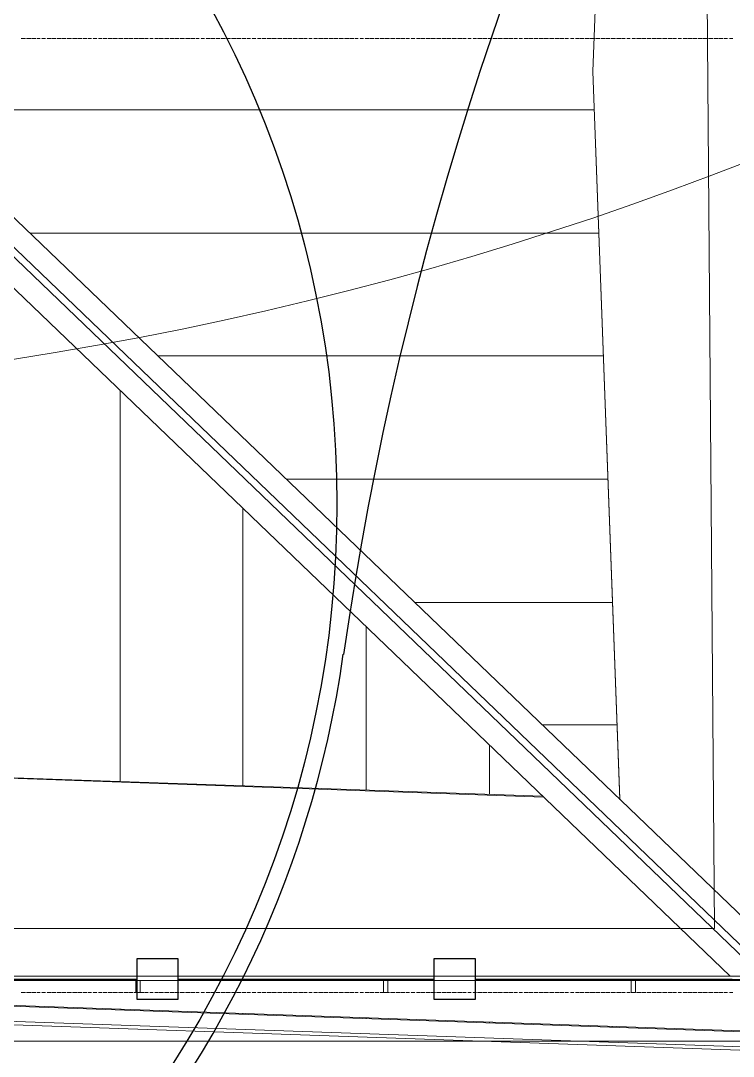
# Model space of a CAD drawing. Header units: millimetres. Extents: x -42533 to 645315, y 3457 to 82611.
# Drawn here: x 595404 to 598877, y 20062 to 25110 of the extents above; entities that cross this region are included whole.
import ezdxf

# ---------------------------------------------------------------- set-up
doc = ezdxf.new("R2010")
doc.units = ezdxf.units.MM
for name, color, linetype, true_color in [('PDF _!ЭОМ.Молниезащита', 7, 'Continuous', 0x954a95), ('PDF _Антураж', 7, 'Continuous', 0xbababa), ('PDF _Крыша штриховка', 7, 'Continuous', 0xbababa), ('PDF _Ограждение', 7, 'Continuous', 0xbababa), ('PDF _Оси', 7, 'Continuous', 0xbababa)]:
    doc.layers.add(name, color=color, linetype=linetype, true_color=true_color)
doc.layers.add('PDF _Линии', color=7, linetype='Continuous')

msp = doc.modelspace()

# ---------------------------------------------------------------- linework, layer by layer
at = {"layer": 'PDF _!ЭОМ.Молниезащита', "color": 5, "lineweight": 30}
for points in [[(598871.8, 20436.8), (599149.7, 20436.8), (599149.7, 20684.9)], [(595970.6, 20436.8), (594971, 20436.8), (594721.1, 20436.8), (594721.1, 20339.4), (594522.1, 20339.4), (594522.1, 20538.5), (594721.1, 20538.5), (594721.1, 20436.8)], [(597419.1, 20436.8), (596419.5, 20436.8), (596169.6, 20436.8), (596169.6, 20339.4), (595970.6, 20339.4), (595970.6, 20538.5), (596169.6, 20538.5), (596169.6, 20436.8)], [(598871.8, 20436.8), (597868, 20436.8), (597618.1, 20436.8), (597618.1, 20339.4), (597419.1, 20339.4), (597419.1, 20538.5), (597618.1, 20538.5), (597618.1, 20436.8)]]:
    msp.add_lwpolyline(points, dxfattribs=at)
at = {"layer": 'PDF _!ЭОМ.Молниезащита', "lineweight": 13}
msp.add_circle((592805, 40061.1), 16795.3, dxfattribs=at)
at = {"layer": 'PDF _!ЭОМ.Молниезащита', "color": 116, "lineweight": 30, "true_color": 0x136734}
msp.add_circle((591894.4, 22755.9), 5050.7, dxfattribs=at)
at = {"layer": 'PDF _!ЭОМ.Молниезащита', "lineweight": 30}
for centre, radius, start, end in [((613703, 19607.6), 16899.1, 132.30512, 171.79199), ((591894.4, 22734.8), 5131.1, 278.7341, 352.0129)]:
    msp.add_arc(centre, radius, start, end, dxfattribs=at)
at = {"layer": 'PDF _!ЭОМ.Молниезащита', "lineweight": 13}
msp.add_arc((591445.4, 22129.1), 9036.1, 344.77295, 295.66956, dxfattribs=at)
at = {"layer": 'PDF _Антураж', "color": 8, "lineweight": 18}
for points in [[(598323.9, 21317.2), (598192.6, 24862.2), (598243.4, 26225.9), (598192.6, 24862.2), (598323.9, 21312.9)], [(598192.6, 24862.2), (598192.6, 24862.2)], [(597951.1, 21325.6), (592326.6, 21524.7), (597946.9, 21329.9)], [(593220.3, 20381.2), (599154, 20173.6)], [(593567.6, 20372.7), (599145.5, 20177.9)], [(593050.8, 20313.4), (599340.3, 20093.2), (599340.3, 20076.2)]]:
    msp.add_lwpolyline(points, dxfattribs=at)
at = {"layer": 'PDF _Крыша штриховка', "color": 8, "lineweight": 9}
for points in [[(598196.8, 24675.8), (594825.5, 24675.8)], [(598222.2, 24074.4), (595448, 24074.4)], [(598243.4, 23477.2), (596074.9, 23477.2)], [(595888.5, 21401.9), (595888.5, 23307.8)], [(598264.6, 22875.8), (596697.5, 22875.8)], [(596485.7, 21380.7), (596485.7, 22731.8)], [(598285.7, 22274.4), (597324.3, 22274.4)], [(597087.1, 21359.5), (597087.1, 22155.8)], [(598311.1, 21677.2), (597946.9, 21677.2)], [(597688.5, 21338.4), (597688.5, 21579.8)], [(595888.5, 20288), (595888.5, 20292.2)], [(596485.7, 20266.8), (596485.7, 20271)], [(597087.1, 20245.6), (597087.1, 20249.9)], [(597688.5, 20224.5), (597688.5, 20228.7)], [(598285.7, 20203.3), (598285.7, 20207.5)]]:
    msp.add_lwpolyline(points, dxfattribs=at)
at = {"layer": 'PDF _Линии', "color": 8, "lineweight": 9}
for points in [[(584927.4, 11774.9), (593207.6, 11719.9), (593144, 20135.5), (599556.3, 20135.5), (599268.3, 55776), (588900.2, 55776)], [(553827.3, 24730.9), (582318.5, 24654.6), (582229.5, 32125.8), (589577.9, 32125.8), (589577.9, 54975.5), (598506, 54975.5), (598785.5, 20686.1), (592369, 20686.1), (592432.5, 12524.6), (585626.3, 12571.2), (585592.4, 14451.7), (550752.4, 14451.7), (550752.4, 12478), (543802.2, 12478), (543764.1, 20783.5), (537415.3, 20800.5), (537356, 32655.2)]]:
    msp.add_lwpolyline(points, dxfattribs=at)
msp.add_lwpolyline([(599374.2, 20076.2), (593038.1, 20296.5), (593305, 12880.4), (593317.7, 12880.4), (593338.8, 12876.1), (593338.8, 19936.5), (599581.7, 19936.5), (599581.7, 20546.3), (599569, 20546.3)], close=True, dxfattribs=at)
at = {"layer": 'PDF _Ограждение', "color": 8, "lineweight": 9}
for points in [[(594130.9, 25340.8), (599137, 20533.6)], [(595172.8, 24193), (599069.3, 20453.2)], [(599018.4, 20453.2), (595172.8, 24146.4)], [(595172.8, 23993.9), (598861.7, 20453.2)], [(599124.3, 20432), (592995.8, 20432), (592995.8, 20453.2), (599124.3, 20453.2)]]:
    msp.add_lwpolyline(points, dxfattribs=at)
for points in [[(592906.8, 20432), (592906.8, 20453.2), (592995.8, 20453.2), (599124.3, 20453.2), (599149.7, 20453.2), (599149.7, 20432), (599124.3, 20432), (592995.8, 20432)], [(595985.9, 20372.7), (595985.9, 20410.8), (595985.9, 20432), (595964.8, 20432), (595964.8, 20410.8), (595964.8, 20372.7)], [(597193, 20372.7), (597193, 20410.8), (597193, 20432), (597171.8, 20432), (597171.8, 20410.8), (597171.8, 20372.7)], [(598400.1, 20372.7), (598400.1, 20410.8), (598400.1, 20432), (598378.9, 20432), (598378.9, 20410.8), (598378.9, 20372.7)]]:
    msp.add_lwpolyline(points, close=True, dxfattribs=at)
at = {"layer": 'PDF _Оси', "color": 8, "lineweight": 9}
for points in [[(595405.7, 25023.1), (595426.9, 25023.1)], [(595431.1, 25023.1), (595452.3, 25023.1)], [(595456.5, 25023.1), (595477.7, 25023.1)], [(595481.9, 25023.1), (595498.9, 25023.1)], [(595503.1, 25023.1), (595503.1, 25023.1)], [(595507.3, 25023.1), (595524.3, 25023.1)], [(595528.5, 25023.1), (595528.5, 25023.1)], [(595532.8, 25023.1), (595549.7, 25023.1)], [(595553.9, 25023.1), (595575.1, 25023.1)], [(595579.3, 25023.1), (595600.5, 25023.1)], [(595604.8, 25023.1), (595625.9, 25023.1)], [(595630.2, 25023.1), (595651.3, 25023.1)], [(595655.6, 25023.1), (595676.8, 25023.1)], [(595681, 25023.1), (595702.2, 25023.1)], [(595706.4, 25023.1), (595727.6, 25023.1)], [(595731.8, 25023.1), (595748.8, 25023.1)], [(595753, 25023.1), (595753, 25023.1)], [(595757.2, 25023.1), (595774.2, 25023.1)], [(595778.4, 25023.1), (595778.4, 25023.1)], [(595782.6, 25023.1), (595799.6, 25023.1)], [(595803.8, 25023.1), (595825, 25023.1)], [(595829.2, 25023.1), (595850.4, 25023.1)], [(595854.6, 25023.1), (595875.8, 25023.1)], [(595880.1, 25023.1), (595901.2, 25023.1)], [(595905.5, 25023.1), (595926.6, 25023.1)], [(595930.9, 25023.1), (595952.1, 25023.1)], [(595956.3, 25023.1), (595977.5, 25023.1)], [(595981.7, 25023.1), (596002.9, 25023.1)], [(596007.1, 25023.1), (596024.1, 25023.1)], [(596028.3, 25023.1), (596028.3, 25023.1)], [(596032.5, 25023.1), (596049.5, 25023.1)], [(596053.7, 25023.1), (596053.7, 25023.1)], [(596057.9, 25023.1), (596074.9, 25023.1)], [(596079.1, 25023.1), (596100.3, 25023.1)], [(596104.5, 25023.1), (596125.7, 25023.1)], [(596129.9, 25023.1), (596151.1, 25023.1)], [(596155.4, 25023.1), (596176.5, 25023.1)], [(596180.8, 25023.1), (596201.9, 25023.1)], [(596206.2, 25023.1), (596227.4, 25023.1)], [(596231.6, 25023.1), (596252.8, 25023.1)], [(596257, 25023.1), (596273.9, 25023.1)], [(596278.2, 25023.1), (596278.2, 25023.1)], [(596282.4, 25023.1), (596299.4, 25023.1)], [(596303.6, 25023.1), (596303.6, 25023.1)], [(596307.8, 25023.1), (596324.8, 25023.1)], [(596329, 25023.1), (596350.2, 25023.1)], [(596354.4, 25023.1), (596375.6, 25023.1)], [(596379.8, 25023.1), (596401, 25023.1)], [(596405.2, 25023.1), (596426.4, 25023.1)], [(596430.6, 25023.1), (596451.8, 25023.1)], [(596456.1, 25023.1), (596477.2, 25023.1)], [(596481.5, 25023.1), (596502.7, 25023.1)], [(596506.9, 25023.1), (596523.8, 25023.1)], [(596528.1, 25023.1), (596528.1, 25023.1)], [(596532.3, 25023.1), (596549.2, 25023.1)], [(596553.5, 25023.1), (596553.5, 25023.1)], [(596557.7, 25023.1), (596574.7, 25023.1)], [(596578.9, 25023.1), (596600.1, 25023.1)], [(596604.3, 25023.1), (596625.5, 25023.1)], [(596629.7, 25023.1), (596650.9, 25023.1)], [(596655.1, 25023.1), (596676.3, 25023.1)], [(596680.5, 25023.1), (596701.7, 25023.1)], [(596705.9, 25023.1), (596727.1, 25023.1)], [(596731.4, 25023.1), (596752.5, 25023.1)], [(596756.8, 25023.1), (596777.9, 25023.1)], [(596782.2, 25023.1), (596799.1, 25023.1)], [(596803.4, 25023.1), (596803.4, 25023.1)], [(596807.6, 25023.1), (596824.5, 25023.1)], [(596828.8, 25023.1), (596828.8, 25023.1)], [(596833, 25023.1), (596849.9, 25023.1)], [(596854.2, 25023.1), (596875.4, 25023.1)], [(596879.6, 25023.1), (596900.8, 25023.1)], [(596905, 25023.1), (596926.2, 25023.1)], [(596930.4, 25023.1), (596951.6, 25023.1)], [(596955.8, 25023.1), (596977, 25023.1)], [(596981.2, 25023.1), (597002.4, 25023.1)], [(597006.7, 25023.1), (597027.8, 25023.1)], [(597032.1, 25023.1), (597049, 25023.1)], [(597053.2, 25023.1), (597053.2, 25023.1)], [(597057.5, 25023.1), (597074.4, 25023.1)], [(597078.7, 25023.1), (597078.7, 25023.1)], [(597082.9, 25023.1), (597099.8, 25023.1)], [(597104.1, 25023.1), (597125.2, 25023.1)], [(597129.5, 25023.1), (597150.7, 25023.1)], [(597154.9, 25023.1), (597176.1, 25023.1)], [(597180.3, 25023.1), (597201.5, 25023.1)], [(597205.7, 25023.1), (597226.9, 25023.1)], [(597231.1, 25023.1), (597252.3, 25023.1)], [(597256.5, 25023.1), (597277.7, 25023.1)], [(597282, 25023.1), (597298.9, 25023.1)], [(597303.1, 25023.1), (597303.1, 25023.1)], [(597307.4, 25023.1), (597324.3, 25023.1)], [(597328.5, 25023.1), (597328.5, 25023.1)], [(597332.8, 25023.1), (597349.7, 25023.1)], [(597354, 25023.1), (597375.1, 25023.1)], [(597379.4, 25023.1), (597400.5, 25023.1)], [(597404.8, 25023.1), (597426, 25023.1)], [(597430.2, 25023.1), (597451.4, 25023.1)], [(597455.6, 25023.1), (597476.8, 25023.1)], [(597481, 25023.1), (597502.2, 25023.1)], [(597506.4, 25023.1), (597527.6, 25023.1)], [(597531.8, 25023.1), (597553, 25023.1)], [(597557.3, 25023.1), (597574.2, 25023.1)], [(597578.4, 25023.1), (597578.4, 25023.1)], [(597582.7, 25023.1), (597599.6, 25023.1)], [(597603.8, 25023.1), (597603.8, 25023.1)], [(597608.1, 25023.1), (597625, 25023.1)], [(597629.3, 25023.1), (597650.4, 25023.1)], [(597654.7, 25023.1), (597675.8, 25023.1)], [(597680.1, 25023.1), (597701.3, 25023.1)], [(597705.5, 25023.1), (597726.7, 25023.1)], [(597730.9, 25023.1), (597752.1, 25023.1)], [(597756.3, 25023.1), (597777.5, 25023.1)], [(597781.7, 25023.1), (597802.9, 25023.1)], [(597807.1, 25023.1), (597824.1, 25023.1)], [(597828.3, 25023.1), (597828.3, 25023.1)], [(597832.5, 25023.1), (597849.5, 25023.1)], [(597853.7, 25023.1), (597853.7, 25023.1)], [(597858, 25023.1), (597874.9, 25023.1)], [(597879.1, 25023.1), (597900.3, 25023.1)], [(597904.6, 25023.1), (597925.7, 25023.1)], [(597930, 25023.1), (597951.1, 25023.1)], [(597955.4, 25023.1), (597976.6, 25023.1)], [(597980.8, 25023.1), (598002, 25023.1)], [(598006.2, 25023.1), (598027.4, 25023.1)], [(598031.6, 25023.1), (598052.8, 25023.1)], [(598057, 25023.1), (598074, 25023.1)], [(598078.2, 25023.1), (598078.2, 25023.1)], [(598082.4, 25023.1), (598099.4, 25023.1)], [(598103.6, 25023.1), (598103.6, 25023.1)], [(598107.8, 25023.1), (598124.8, 25023.1)], [(598129, 25023.1), (598150.2, 25023.1)], [(598154.4, 25023.1), (598175.6, 25023.1)], [(598179.8, 25023.1), (598201, 25023.1)], [(598205.3, 25023.1), (598226.4, 25023.1)], [(598230.7, 25023.1), (598251.8, 25023.1)], [(598256.1, 25023.1), (598277.3, 25023.1)], [(598281.5, 25023.1), (598302.7, 25023.1)], [(598306.9, 25023.1), (598328.1, 25023.1)], [(598332.3, 25023.1), (598349.3, 25023.1)], [(598353.5, 25023.1), (598353.5, 25023.1)], [(598357.7, 25023.1), (598374.7, 25023.1)], [(598378.9, 25023.1), (598378.9, 25023.1)], [(598383.1, 25023.1), (598400.1, 25023.1)], [(598404.3, 25023.1), (598425.5, 25023.1)], [(598429.7, 25023.1), (598450.9, 25023.1)], [(598455.1, 25023.1), (598476.3, 25023.1)], [(598480.6, 25023.1), (598501.7, 25023.1)], [(598506, 25023.1), (598527.1, 25023.1)], [(598531.4, 25023.1), (598552.6, 25023.1)], [(598556.8, 25023.1), (598578, 25023.1)], [(598582.2, 25023.1), (598599.1, 25023.1)], [(598603.4, 25023.1), (598603.4, 25023.1)], [(598607.6, 25023.1), (598624.6, 25023.1)], [(598628.8, 25023.1), (598628.8, 25023.1)], [(598633, 25023.1), (598650, 25023.1)], [(598654.2, 25023.1), (598675.4, 25023.1)], [(598679.6, 25023.1), (598700.8, 25023.1)], [(598705, 25023.1), (598726.2, 25023.1)], [(598730.4, 25023.1), (598751.6, 25023.1)], [(598755.9, 25023.1), (598777, 25023.1)], [(598781.3, 25023.1), (598802.4, 25023.1)], [(598806.7, 25023.1), (598827.9, 25023.1)], [(598832.1, 25023.1), (598849, 25023.1)], [(598853.3, 25023.1), (598853.3, 25023.1)], [(598857.5, 25023.1), (598874.4, 25023.1)], [(595405.7, 20372.7), (595426.9, 20372.7)], [(595431.1, 20372.7), (595452.3, 20372.7)], [(595456.5, 20372.7), (595477.7, 20372.7)], [(595481.9, 20372.7), (595498.9, 20372.7)], [(595503.1, 20372.7), (595503.1, 20372.7)], [(595507.3, 20372.7), (595524.3, 20372.7)], [(595528.5, 20372.7), (595528.5, 20372.7)], [(595532.8, 20372.7), (595549.7, 20372.7)], [(595553.9, 20372.7), (595575.1, 20372.7)], [(595579.3, 20372.7), (595600.5, 20372.7)], [(595604.8, 20372.7), (595625.9, 20372.7)], [(595630.2, 20372.7), (595651.3, 20372.7)], [(595655.6, 20372.7), (595676.8, 20372.7)], [(595681, 20372.7), (595702.2, 20372.7)], [(595706.4, 20372.7), (595727.6, 20372.7)], [(595731.8, 20372.7), (595748.8, 20372.7)], [(595753, 20372.7), (595753, 20372.7)], [(595757.2, 20372.7), (595774.2, 20372.7)], [(595778.4, 20372.7), (595778.4, 20372.7)], [(595782.6, 20372.7), (595799.6, 20372.7)], [(595803.8, 20372.7), (595825, 20372.7)], [(595829.2, 20372.7), (595850.4, 20372.7)], [(595854.6, 20372.7), (595875.8, 20372.7)], [(595880.1, 20372.7), (595901.2, 20372.7)], [(595905.5, 20372.7), (595926.6, 20372.7)], [(595930.9, 20372.7), (595952.1, 20372.7)], [(595956.3, 20372.7), (595977.5, 20372.7)], [(595981.7, 20372.7), (596002.9, 20372.7)], [(596007.1, 20372.7), (596024.1, 20372.7)], [(596028.3, 20372.7), (596028.3, 20372.7)], [(596032.5, 20372.7), (596049.5, 20372.7)], [(596053.7, 20372.7), (596053.7, 20372.7)], [(596057.9, 20372.7), (596074.9, 20372.7)], [(596079.1, 20372.7), (596100.3, 20372.7)], [(596104.5, 20372.7), (596125.7, 20372.7)], [(596129.9, 20372.7), (596151.1, 20372.7)], [(596155.4, 20372.7), (596176.5, 20372.7)], [(596180.8, 20372.7), (596201.9, 20372.7)], [(596206.2, 20372.7), (596227.4, 20372.7)], [(596231.6, 20372.7), (596252.8, 20372.7)], [(596257, 20372.7), (596273.9, 20372.7)], [(596278.2, 20372.7), (596278.2, 20372.7)], [(596282.4, 20372.7), (596299.4, 20372.7)], [(596303.6, 20372.7), (596303.6, 20372.7)], [(596307.8, 20372.7), (596324.8, 20372.7)], [(596329, 20372.7), (596350.2, 20372.7)], [(596354.4, 20372.7), (596375.6, 20372.7)], [(596379.8, 20372.7), (596401, 20372.7)], [(596405.2, 20372.7), (596426.4, 20372.7)], [(596430.6, 20372.7), (596451.8, 20372.7)], [(596456.1, 20372.7), (596477.2, 20372.7)], [(596481.5, 20372.7), (596502.7, 20372.7)], [(596506.9, 20372.7), (596523.8, 20372.7)], [(596528.1, 20372.7), (596528.1, 20372.7)], [(596532.3, 20372.7), (596549.2, 20372.7)], [(596553.5, 20372.7), (596553.5, 20372.7)], [(596557.7, 20372.7), (596574.7, 20372.7)], [(596578.9, 20372.7), (596600.1, 20372.7)], [(596604.3, 20372.7), (596625.5, 20372.7)], [(596629.7, 20372.7), (596650.9, 20372.7)], [(596655.1, 20372.7), (596676.3, 20372.7)], [(596680.5, 20372.7), (596701.7, 20372.7)], [(596705.9, 20372.7), (596727.1, 20372.7)], [(596731.4, 20372.7), (596752.5, 20372.7)], [(596756.8, 20372.7), (596777.9, 20372.7)], [(596782.2, 20372.7), (596799.1, 20372.7)], [(596803.4, 20372.7), (596803.4, 20372.7)], [(596807.6, 20372.7), (596824.5, 20372.7)], [(596828.8, 20372.7), (596828.8, 20372.7)], [(596833, 20372.7), (596849.9, 20372.7)], [(596854.2, 20372.7), (596875.4, 20372.7)], [(596879.6, 20372.7), (596900.8, 20372.7)], [(596905, 20372.7), (596926.2, 20372.7)], [(596930.4, 20372.7), (596951.6, 20372.7)], [(596955.8, 20372.7), (596977, 20372.7)], [(596981.2, 20372.7), (597002.4, 20372.7)], [(597006.7, 20372.7), (597027.8, 20372.7)], [(597032.1, 20372.7), (597049, 20372.7)], [(597053.2, 20372.7), (597053.2, 20372.7)], [(597057.5, 20372.7), (597074.4, 20372.7)], [(597078.7, 20372.7), (597078.7, 20372.7)], [(597082.9, 20372.7), (597099.8, 20372.7)], [(597104.1, 20372.7), (597125.2, 20372.7)], [(597129.5, 20372.7), (597150.7, 20372.7)], [(597154.9, 20372.7), (597176.1, 20372.7)], [(597180.3, 20372.7), (597201.5, 20372.7)], [(597205.7, 20372.7), (597226.9, 20372.7)], [(597231.1, 20372.7), (597252.3, 20372.7)], [(597256.5, 20372.7), (597277.7, 20372.7)], [(597282, 20372.7), (597298.9, 20372.7)], [(597303.1, 20372.7), (597303.1, 20372.7)], [(597307.4, 20372.7), (597324.3, 20372.7)], [(597328.5, 20372.7), (597328.5, 20372.7)], [(597332.8, 20372.7), (597349.7, 20372.7)], [(597354, 20372.7), (597375.1, 20372.7)], [(597379.4, 20372.7), (597400.5, 20372.7)], [(597404.8, 20372.7), (597426, 20372.7)], [(597430.2, 20372.7), (597451.4, 20372.7)], [(597455.6, 20372.7), (597476.8, 20372.7)], [(597481, 20372.7), (597502.2, 20372.7)], [(597506.4, 20372.7), (597527.6, 20372.7)], [(597531.8, 20372.7), (597553, 20372.7)], [(597557.3, 20372.7), (597574.2, 20372.7)], [(597578.4, 20372.7), (597578.4, 20372.7)], [(597582.7, 20372.7), (597599.6, 20372.7)], [(597603.8, 20372.7), (597603.8, 20372.7)], [(597608.1, 20372.7), (597625, 20372.7)], [(597629.3, 20372.7), (597650.4, 20372.7)], [(597654.7, 20372.7), (597675.8, 20372.7)], [(597680.1, 20372.7), (597701.3, 20372.7)], [(597705.5, 20372.7), (597726.7, 20372.7)], [(597730.9, 20372.7), (597752.1, 20372.7)], [(597756.3, 20372.7), (597777.5, 20372.7)], [(597781.7, 20372.7), (597802.9, 20372.7)], [(597807.1, 20372.7), (597824.1, 20372.7)], [(597828.3, 20372.7), (597828.3, 20372.7)], [(597832.5, 20372.7), (597849.5, 20372.7)], [(597853.7, 20372.7), (597853.7, 20372.7)], [(597858, 20372.7), (597874.9, 20372.7)], [(597879.1, 20372.7), (597900.3, 20372.7)], [(597904.6, 20372.7), (597925.7, 20372.7)], [(597930, 20372.7), (597951.1, 20372.7)], [(597955.4, 20372.7), (597976.6, 20372.7)], [(597980.8, 20372.7), (598002, 20372.7)], [(598006.2, 20372.7), (598027.4, 20372.7)], [(598031.6, 20372.7), (598052.8, 20372.7)], [(598057, 20372.7), (598074, 20372.7)], [(598078.2, 20372.7), (598078.2, 20372.7)], [(598082.4, 20372.7), (598099.4, 20372.7)], [(598103.6, 20372.7), (598103.6, 20372.7)], [(598107.8, 20372.7), (598124.8, 20372.7)], [(598129, 20372.7), (598150.2, 20372.7)], [(598154.4, 20372.7), (598175.6, 20372.7)], [(598179.8, 20372.7), (598201, 20372.7)], [(598205.3, 20372.7), (598226.4, 20372.7)], [(598230.7, 20372.7), (598251.8, 20372.7)], [(598256.1, 20372.7), (598277.3, 20372.7)], [(598281.5, 20372.7), (598302.7, 20372.7)], [(598306.9, 20372.7), (598328.1, 20372.7)], [(598332.3, 20372.7), (598349.3, 20372.7)], [(598353.5, 20372.7), (598353.5, 20372.7)], [(598357.7, 20372.7), (598374.7, 20372.7)], [(598378.9, 20372.7), (598378.9, 20372.7)], [(598383.1, 20372.7), (598400.1, 20372.7)], [(598404.3, 20372.7), (598425.5, 20372.7)], [(598429.7, 20372.7), (598450.9, 20372.7)], [(598455.1, 20372.7), (598476.3, 20372.7)], [(598480.6, 20372.7), (598501.7, 20372.7)], [(598506, 20372.7), (598527.1, 20372.7)], [(598531.4, 20372.7), (598552.6, 20372.7)], [(598556.8, 20372.7), (598578, 20372.7)], [(598582.2, 20372.7), (598599.1, 20372.7)], [(598603.4, 20372.7), (598603.4, 20372.7)], [(598607.6, 20372.7), (598624.6, 20372.7)], [(598628.8, 20372.7), (598628.8, 20372.7)], [(598633, 20372.7), (598650, 20372.7)], [(598654.2, 20372.7), (598675.4, 20372.7)], [(598679.6, 20372.7), (598700.8, 20372.7)], [(598705, 20372.7), (598726.2, 20372.7)], [(598730.4, 20372.7), (598751.6, 20372.7)], [(598755.9, 20372.7), (598777, 20372.7)], [(598781.3, 20372.7), (598802.4, 20372.7)], [(598806.7, 20372.7), (598827.9, 20372.7)], [(598832.1, 20372.7), (598849, 20372.7)], [(598853.3, 20372.7), (598853.3, 20372.7)], [(598857.5, 20372.7), (598874.4, 20372.7)]]:
    msp.add_lwpolyline(points, dxfattribs=at)

doc.saveas('drawing.dxf')
